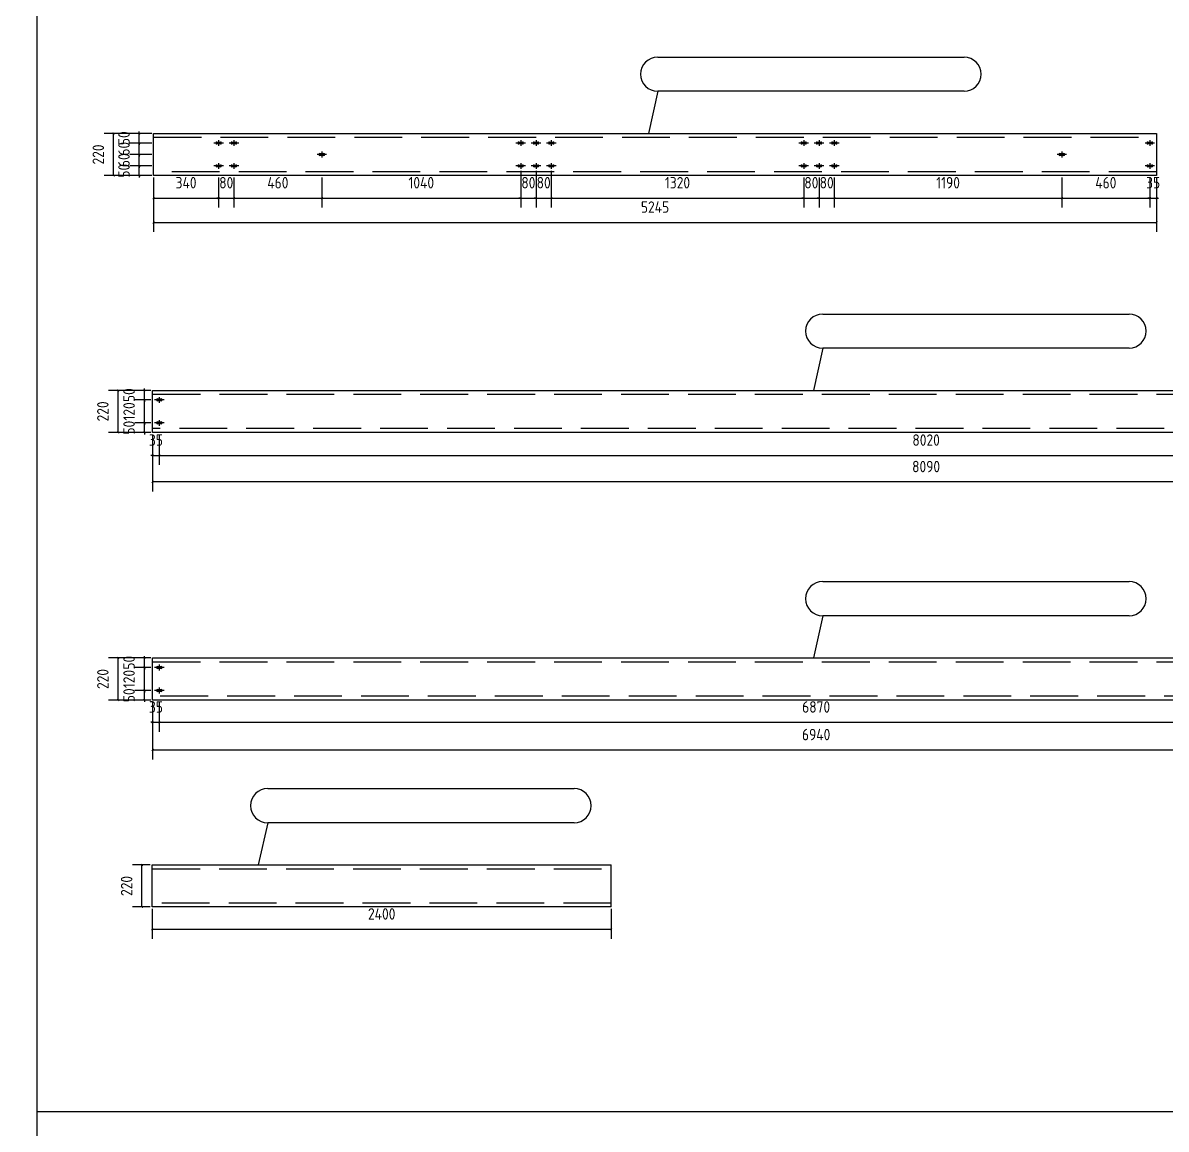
# Model space of a CAD drawing. Extents: x 533809 to 747315, y -17138 to 180511.
# Drawn here: x 640314 to 646293, y 47872 to 53655 of the extents above; entities that cross this region are included whole.
import ezdxf

# ---------------------------------------------------------------- set-up
doc = ezdxf.new("R2010")
doc.units = 0
doc.header["$LTSCALE"] = 1000
doc.header["$MEASUREMENT"] = 0
doc.linetypes.add('DASH', pattern=[0.35, 0.25, -0.1])
doc.layers.add('AXIS', color=3, linetype='Continuous')
doc.styles.get("Standard").update_dxf_attribs({"font": 'gbenor.shx', "bigfont": 'gbcbig.shx'})
doc.dimstyles.get("Standard").update_dxf_attribs({"dimscale": 100, "dimtxt": 3.5, "dimasz": 1, "dimexe": 2.5, "dimexo": 3, "dimgap": 1.5, "dimtad": 1, "dimdec": 0, "dimzin": 0, "dimdsep": 46, "dimtxsty": 'Standard', "dimblk": 'ARCHTICK', "dimcen": 0.09, "dimadec": 0, "dimazin": 0, "dimtfac": 1, "dimtdec": 0, "dimtix": 1, "dimtmove": 2, "dimatfit": 3, "dimfxl": 1, "dimtolj": 1, "dimtzin": 0, "dimarcsym": 0})

# ---------------------------------------------------------------- blocks, each defined once
blk = doc.blocks.new('_ArchTick')
at = {"color": 0, "linetype": 'ByBlock', "const_width": 0.4}
blk.add_lwpolyline([(-0.5, -0.5), (0.5, 0.5)], dxfattribs=at)
blk = doc.blocks.new('*D1947')
at = {"layer": 'AXIS', "color": 3, "lineweight": -2}
for p, q in [((640922.4, 52907.1), (640922.4, 52917.1)), ((640987.3, 52907.1), (640872.4, 52907.1)), ((640987.3, 52857.1), (640872.4, 52857.1)), ((640922.4, 52857.1), (640922.4, 52907.1)), ((640922.4, 52857.1), (640922.4, 52847.1))]:
    blk.add_line(p, q, dxfattribs=at)
at = {"layer": 'Defpoints', "color": 0}
for p in [(640922.4, 52907.1), (640997.3, 52907.1), (640997.3, 52857.1)]:
    blk.add_point(p, dxfattribs=at)
at = {"layer": 'AXIS', "color": 3, "lineweight": -2, "xscale": 10, "yscale": 10, "zscale": 10}
for p, rotation in [((640922.4, 52907.1), 270), ((640922.4, 52857.1), 90)]:
    blk.add_blockref('_ArchTick', p, dxfattribs=dict(at, rotation=rotation))
at = {"layer": 'AXIS', "color": 0, "insert": (640842.4, 52882.1), "char_height": 60, "attachment_point": 5, "rotation": 90}
blk.add_mtext('\\A1;50', dxfattribs=at)
blk = doc.blocks.new('*D1946')
at = {"layer": 'AXIS', "color": 3, "lineweight": -2}
for p, q in [((640922.4, 52967.1), (640922.4, 52977.1)), ((640987.3, 52967.1), (640872.4, 52967.1)), ((640922.4, 52907.1), (640922.4, 52967.1)), ((640987.3, 52907.1), (640872.4, 52907.1)), ((640922.4, 52907.1), (640922.4, 52897.1))]:
    blk.add_line(p, q, dxfattribs=at)
at = {"layer": 'Defpoints', "color": 0}
for p in [(640922.4, 52967.1), (640997.3, 52967.1), (640997.3, 52907.1)]:
    blk.add_point(p, dxfattribs=at)
at = {"layer": 'AXIS', "color": 3, "lineweight": -2, "xscale": 10, "yscale": 10, "zscale": 10}
for p, rotation in [((640922.4, 52967.1), 270), ((640922.4, 52907.1), 90)]:
    blk.add_blockref('_ArchTick', p, dxfattribs=dict(at, rotation=rotation))
at = {"layer": 'AXIS', "color": 0, "insert": (640842.4, 52937.1), "char_height": 60, "attachment_point": 5, "rotation": 90}
blk.add_mtext('\\A1;60', dxfattribs=at)
blk = doc.blocks.new('*D1948')
at = {"layer": 'AXIS', "color": 3, "lineweight": -2}
for p, q in [((640987.3, 53077.1), (640872.4, 53077.1)), ((640922.4, 53077.1), (640922.4, 53087.1)), ((640922.4, 53027.1), (640922.4, 53077.1)), ((640987.3, 53027.1), (640872.4, 53027.1)), ((640922.4, 53027.1), (640922.4, 53017.1))]:
    blk.add_line(p, q, dxfattribs=at)
at = {"layer": 'Defpoints', "color": 0}
for p in [(640922.4, 53077.1), (640997.3, 53077.1), (640997.3, 53027.1)]:
    blk.add_point(p, dxfattribs=at)
at = {"layer": 'AXIS', "color": 3, "lineweight": -2, "xscale": 10, "yscale": 10, "zscale": 10}
for p, rotation in [((640922.4, 53077.1), 270), ((640922.4, 53027.1), 90)]:
    blk.add_blockref('_ArchTick', p, dxfattribs=dict(at, rotation=rotation))
at = {"layer": 'AXIS', "color": 0, "insert": (640842.4, 53052.1), "char_height": 60, "attachment_point": 5, "rotation": 90}
blk.add_mtext('\\A1;50', dxfattribs=at)
blk = doc.blocks.new('*D1949')
at = {"layer": 'AXIS', "color": 3, "lineweight": -2}
for p, q in [((640987.3, 53077.1), (640738.1, 53077.1)), ((640788.1, 52857.1), (640788.1, 53077.1)), ((640987.3, 52857.1), (640738.1, 52857.1))]:
    blk.add_line(p, q, dxfattribs=at)
at = {"layer": 'Defpoints', "color": 0}
for p in [(640788.1, 53077.1), (640997.3, 53077.1), (640997.3, 52857.1)]:
    blk.add_point(p, dxfattribs=at)
at = {"layer": 'AXIS', "color": 3, "lineweight": -2, "xscale": 10, "yscale": 10, "zscale": 10}
for p, rotation in [((640788.1, 53077.1), 90), ((640788.1, 52857.1), 270)]:
    blk.add_blockref('_ArchTick', p, dxfattribs=dict(at, rotation=rotation))
at = {"layer": 'AXIS', "color": 0, "insert": (640708.1, 52967.1), "char_height": 60, "attachment_point": 5, "rotation": 90}
blk.add_mtext('\\A1;220', dxfattribs=at)
blk = doc.blocks.new('*D1950')
at = {"layer": 'AXIS', "color": 3, "lineweight": -2}
for p, q in [((640997.3, 52847.1), (640997.3, 52562.2)), ((646242.3, 52847.1), (646242.3, 52562.2)), ((640997.3, 52612.2), (646242.3, 52612.2))]:
    blk.add_line(p, q, dxfattribs=at)
at = {"layer": 'Defpoints', "color": 0}
for p in [(640997.3, 52857.1), (646242.3, 52857.1), (646242.3, 52612.2)]:
    blk.add_point(p, dxfattribs=at)
at = {"layer": 'AXIS', "color": 3, "lineweight": -2, "xscale": 10, "yscale": 10, "zscale": 10, "rotation": 180}
blk.add_blockref('_ArchTick', (640997.3, 52612.2), dxfattribs=at)
at = {"layer": 'AXIS', "color": 3, "lineweight": -2, "xscale": 10, "yscale": 10, "zscale": 10}
blk.add_blockref('_ArchTick', (646242.3, 52612.2), dxfattribs=at)
at = {"layer": 'AXIS', "color": 0, "insert": (643619.8, 52692.2), "char_height": 60, "attachment_point": 5}
blk.add_mtext('\\A1;5245', dxfattribs=at)
blk = doc.blocks.new('*D1952')
at = {"layer": 'AXIS', "color": 3, "lineweight": -2}
for p, q in [((640997.3, 52847.1), (640997.3, 52689.5)), ((641337.3, 52847.1), (641337.3, 52689.5)), ((640997.3, 52739.5), (641337.3, 52739.5))]:
    blk.add_line(p, q, dxfattribs=at)
at = {"layer": 'Defpoints', "color": 0}
for p in [(640997.3, 52857.1), (641337.3, 52857.1), (641337.3, 52739.5)]:
    blk.add_point(p, dxfattribs=at)
at = {"layer": 'AXIS', "color": 3, "lineweight": -2, "xscale": 10, "yscale": 10, "zscale": 10, "rotation": 180}
blk.add_blockref('_ArchTick', (640997.3, 52739.5), dxfattribs=at)
at = {"layer": 'AXIS', "color": 3, "lineweight": -2, "xscale": 10, "yscale": 10, "zscale": 10}
blk.add_blockref('_ArchTick', (641337.3, 52739.5), dxfattribs=at)
at = {"layer": 'AXIS', "color": 0, "insert": (641167.3, 52819.5), "char_height": 60, "attachment_point": 5}
blk.add_mtext('\\A1;340', dxfattribs=at)
blk = doc.blocks.new('*D1953')
at = {"layer": 'AXIS', "color": 3, "lineweight": -2}
for p, q in [((641337.3, 52847.1), (641337.3, 52689.5)), ((641417.3, 52847.1), (641417.3, 52689.5)), ((641337.3, 52739.5), (641327.3, 52739.5)), ((641337.3, 52739.5), (641417.3, 52739.5)), ((641417.3, 52739.5), (641427.3, 52739.5))]:
    blk.add_line(p, q, dxfattribs=at)
at = {"layer": 'Defpoints', "color": 0}
for p in [(641337.3, 52857.1), (641417.3, 52857.1), (641417.3, 52739.5)]:
    blk.add_point(p, dxfattribs=at)
at = {"layer": 'AXIS', "color": 3, "lineweight": -2, "xscale": 10, "yscale": 10, "zscale": 10}
blk.add_blockref('_ArchTick', (641337.3, 52739.5), dxfattribs=at)
at = {"layer": 'AXIS', "color": 3, "lineweight": -2, "xscale": 10, "yscale": 10, "zscale": 10, "rotation": 180}
blk.add_blockref('_ArchTick', (641417.3, 52739.5), dxfattribs=at)
at = {"layer": 'AXIS', "color": 0, "insert": (641377.3, 52819.5), "char_height": 60, "attachment_point": 5}
blk.add_mtext('\\A1;80', dxfattribs=at)
blk = doc.blocks.new('*D1954')
at = {"layer": 'AXIS', "color": 3, "lineweight": -2}
for p, q in [((642917.3, 52882.1), (642917.3, 52689.5)), ((641877.3, 52847.1), (641877.3, 52689.5)), ((641877.3, 52739.5), (642917.3, 52739.5))]:
    blk.add_line(p, q, dxfattribs=at)
at = {"layer": 'Defpoints', "color": 0}
for p in [(641877.3, 52857.1), (642917.3, 52892.1), (642917.3, 52739.5)]:
    blk.add_point(p, dxfattribs=at)
at = {"layer": 'AXIS', "color": 3, "lineweight": -2, "xscale": 10, "yscale": 10, "zscale": 10, "rotation": 180}
blk.add_blockref('_ArchTick', (641877.3, 52739.5), dxfattribs=at)
at = {"layer": 'AXIS', "color": 3, "lineweight": -2, "xscale": 10, "yscale": 10, "zscale": 10}
blk.add_blockref('_ArchTick', (642917.3, 52739.5), dxfattribs=at)
at = {"layer": 'AXIS', "color": 0, "insert": (642397.3, 52819.5), "char_height": 60, "attachment_point": 5}
blk.add_mtext('\\A1;1040', dxfattribs=at)
blk = doc.blocks.new('*D1955')
at = {"layer": 'AXIS', "color": 3, "lineweight": -2}
for p, q in [((642917.3, 52882.1), (642917.3, 52689.5)), ((642997.3, 52882.1), (642997.3, 52689.5)), ((642917.3, 52739.5), (642907.3, 52739.5)), ((642917.3, 52739.5), (642997.3, 52739.5)), ((642997.3, 52739.5), (643007.3, 52739.5))]:
    blk.add_line(p, q, dxfattribs=at)
at = {"layer": 'Defpoints', "color": 0}
for p in [(642917.3, 52892.1), (642997.3, 52892.1), (642997.3, 52739.5)]:
    blk.add_point(p, dxfattribs=at)
at = {"layer": 'AXIS', "color": 3, "lineweight": -2, "xscale": 10, "yscale": 10, "zscale": 10}
blk.add_blockref('_ArchTick', (642917.3, 52739.5), dxfattribs=at)
at = {"layer": 'AXIS', "color": 3, "lineweight": -2, "xscale": 10, "yscale": 10, "zscale": 10, "rotation": 180}
blk.add_blockref('_ArchTick', (642997.3, 52739.5), dxfattribs=at)
at = {"layer": 'AXIS', "color": 0, "insert": (642957.3, 52819.5), "char_height": 60, "attachment_point": 5}
blk.add_mtext('\\A1;80', dxfattribs=at)
blk = doc.blocks.new('*D1956')
at = {"layer": 'AXIS', "color": 3, "lineweight": -2}
for p, q in [((642997.3, 52882.1), (642997.3, 52689.5)), ((643077.3, 52882.1), (643077.3, 52689.5)), ((642997.3, 52739.5), (642987.3, 52739.5)), ((642997.3, 52739.5), (643077.3, 52739.5)), ((643077.3, 52739.5), (643087.3, 52739.5))]:
    blk.add_line(p, q, dxfattribs=at)
at = {"layer": 'Defpoints', "color": 0}
for p in [(642997.3, 52892.1), (643077.3, 52892.1), (643077.3, 52739.5)]:
    blk.add_point(p, dxfattribs=at)
at = {"layer": 'AXIS', "color": 3, "lineweight": -2, "xscale": 10, "yscale": 10, "zscale": 10}
blk.add_blockref('_ArchTick', (642997.3, 52739.5), dxfattribs=at)
at = {"layer": 'AXIS', "color": 3, "lineweight": -2, "xscale": 10, "yscale": 10, "zscale": 10, "rotation": 180}
blk.add_blockref('_ArchTick', (643077.3, 52739.5), dxfattribs=at)
at = {"layer": 'AXIS', "color": 0, "insert": (643037.3, 52819.5), "char_height": 60, "attachment_point": 5}
blk.add_mtext('\\A1;80', dxfattribs=at)
blk = doc.blocks.new('*D1957')
at = {"layer": 'AXIS', "color": 3, "lineweight": -2}
for p, q in [((643077.3, 52882.1), (643077.3, 52689.5)), ((644397.3, 52847.1), (644397.3, 52689.5)), ((643077.3, 52739.5), (644397.3, 52739.5))]:
    blk.add_line(p, q, dxfattribs=at)
at = {"layer": 'Defpoints', "color": 0}
for p in [(643077.3, 52892.1), (644397.3, 52857.1), (644397.3, 52739.5)]:
    blk.add_point(p, dxfattribs=at)
at = {"layer": 'AXIS', "color": 3, "lineweight": -2, "xscale": 10, "yscale": 10, "zscale": 10, "rotation": 180}
blk.add_blockref('_ArchTick', (643077.3, 52739.5), dxfattribs=at)
at = {"layer": 'AXIS', "color": 3, "lineweight": -2, "xscale": 10, "yscale": 10, "zscale": 10}
blk.add_blockref('_ArchTick', (644397.3, 52739.5), dxfattribs=at)
at = {"layer": 'AXIS', "color": 0, "insert": (643737.3, 52819.5), "char_height": 60, "attachment_point": 5}
blk.add_mtext('\\A1;1320', dxfattribs=at)
blk = doc.blocks.new('*D1958')
at = {"layer": 'AXIS', "color": 3, "lineweight": -2}
for p, q in [((644397.3, 52847.1), (644397.3, 52689.5)), ((644477.3, 52847.1), (644477.3, 52689.5)), ((644397.3, 52739.5), (644387.3, 52739.5)), ((644397.3, 52739.5), (644477.3, 52739.5)), ((644477.3, 52739.5), (644487.3, 52739.5))]:
    blk.add_line(p, q, dxfattribs=at)
at = {"layer": 'Defpoints', "color": 0}
for p in [(644397.3, 52857.1), (644477.3, 52857.1), (644477.3, 52739.5)]:
    blk.add_point(p, dxfattribs=at)
at = {"layer": 'AXIS', "color": 3, "lineweight": -2, "xscale": 10, "yscale": 10, "zscale": 10}
blk.add_blockref('_ArchTick', (644397.3, 52739.5), dxfattribs=at)
at = {"layer": 'AXIS', "color": 3, "lineweight": -2, "xscale": 10, "yscale": 10, "zscale": 10, "rotation": 180}
blk.add_blockref('_ArchTick', (644477.3, 52739.5), dxfattribs=at)
at = {"layer": 'AXIS', "color": 0, "insert": (644437.3, 52819.5), "char_height": 60, "attachment_point": 5}
blk.add_mtext('\\A1;80', dxfattribs=at)
blk = doc.blocks.new('*D1959')
at = {"layer": 'AXIS', "color": 3, "lineweight": -2}
for p, q in [((644477.3, 52847.1), (644477.3, 52689.5)), ((644557.3, 52847.1), (644557.3, 52689.5)), ((644477.3, 52739.5), (644467.3, 52739.5)), ((644477.3, 52739.5), (644557.3, 52739.5)), ((644557.3, 52739.5), (644567.3, 52739.5))]:
    blk.add_line(p, q, dxfattribs=at)
at = {"layer": 'Defpoints', "color": 0}
for p in [(644477.3, 52857.1), (644557.3, 52857.1), (644557.3, 52739.5)]:
    blk.add_point(p, dxfattribs=at)
at = {"layer": 'AXIS', "color": 3, "lineweight": -2, "xscale": 10, "yscale": 10, "zscale": 10}
blk.add_blockref('_ArchTick', (644477.3, 52739.5), dxfattribs=at)
at = {"layer": 'AXIS', "color": 3, "lineweight": -2, "xscale": 10, "yscale": 10, "zscale": 10, "rotation": 180}
blk.add_blockref('_ArchTick', (644557.3, 52739.5), dxfattribs=at)
at = {"layer": 'AXIS', "color": 0, "insert": (644517.3, 52819.5), "char_height": 60, "attachment_point": 5}
blk.add_mtext('\\A1;80', dxfattribs=at)
blk = doc.blocks.new('*D1960')
at = {"layer": 'AXIS', "color": 3, "lineweight": -2}
for p, q in [((644557.3, 52847.1), (644557.3, 52689.5)), ((645747.3, 52847.1), (645747.3, 52689.5)), ((644557.3, 52739.5), (645747.3, 52739.5))]:
    blk.add_line(p, q, dxfattribs=at)
at = {"layer": 'Defpoints', "color": 0}
for p in [(644557.3, 52857.1), (645747.3, 52857.1), (645747.3, 52739.5)]:
    blk.add_point(p, dxfattribs=at)
at = {"layer": 'AXIS', "color": 3, "lineweight": -2, "xscale": 10, "yscale": 10, "zscale": 10, "rotation": 180}
blk.add_blockref('_ArchTick', (644557.3, 52739.5), dxfattribs=at)
at = {"layer": 'AXIS', "color": 3, "lineweight": -2, "xscale": 10, "yscale": 10, "zscale": 10}
blk.add_blockref('_ArchTick', (645747.3, 52739.5), dxfattribs=at)
at = {"layer": 'AXIS', "color": 0, "insert": (645152.3, 52819.5), "char_height": 60, "attachment_point": 5}
blk.add_mtext('\\A1;1190', dxfattribs=at)
blk = doc.blocks.new('*D1961')
at = {"layer": 'AXIS', "color": 3, "lineweight": -2}
for p, q in [((646207.3, 52847.1), (646207.3, 52689.5)), ((646242.3, 52847.1), (646242.3, 52689.5)), ((646207.3, 52739.5), (646197.3, 52739.5)), ((646207.3, 52739.5), (646242.3, 52739.5)), ((646242.3, 52739.5), (646252.3, 52739.5))]:
    blk.add_line(p, q, dxfattribs=at)
at = {"layer": 'Defpoints', "color": 0}
for p in [(646207.3, 52857.1), (646242.3, 52857.1), (646242.3, 52739.5)]:
    blk.add_point(p, dxfattribs=at)
at = {"layer": 'AXIS', "color": 3, "lineweight": -2, "xscale": 10, "yscale": 10, "zscale": 10}
blk.add_blockref('_ArchTick', (646207.3, 52739.5), dxfattribs=at)
at = {"layer": 'AXIS', "color": 3, "lineweight": -2, "xscale": 10, "yscale": 10, "zscale": 10, "rotation": 180}
blk.add_blockref('_ArchTick', (646242.3, 52739.5), dxfattribs=at)
at = {"layer": 'AXIS', "color": 0, "insert": (646224.8, 52819.5), "char_height": 60, "attachment_point": 5}
blk.add_mtext('\\A1;35', dxfattribs=at)
blk = doc.blocks.new('*D2651')
at = {"layer": 'AXIS', "color": 3, "lineweight": -2}
for p, q in [((645747.3, 52847.1), (645747.3, 52689.5)), ((646207.3, 52847.1), (646207.3, 52689.5)), ((645747.3, 52739.5), (646207.3, 52739.5))]:
    blk.add_line(p, q, dxfattribs=at)
at = {"layer": 'Defpoints', "color": 0}
for p in [(645747.3, 52857.1), (646207.3, 52857.1), (646207.3, 52739.5)]:
    blk.add_point(p, dxfattribs=at)
at = {"layer": 'AXIS', "color": 3, "lineweight": -2, "xscale": 10, "yscale": 10, "zscale": 10, "rotation": 180}
blk.add_blockref('_ArchTick', (645747.3, 52739.5), dxfattribs=at)
at = {"layer": 'AXIS', "color": 3, "lineweight": -2, "xscale": 10, "yscale": 10, "zscale": 10}
blk.add_blockref('_ArchTick', (646207.3, 52739.5), dxfattribs=at)
at = {"layer": 'AXIS', "color": 0, "insert": (645977.3, 52819.5), "char_height": 60, "attachment_point": 5}
blk.add_mtext('\\A1;460', dxfattribs=at)
blk = doc.blocks.new('*D2652')
at = {"layer": 'AXIS', "color": 3, "lineweight": -2}
for p, q in [((641417.3, 52847.1), (641417.3, 52689.5)), ((641877.3, 52847.1), (641877.3, 52689.5)), ((641417.3, 52739.5), (641877.3, 52739.5))]:
    blk.add_line(p, q, dxfattribs=at)
at = {"layer": 'Defpoints', "color": 0}
for p in [(641417.3, 52857.1), (641877.3, 52857.1), (641877.3, 52739.5)]:
    blk.add_point(p, dxfattribs=at)
at = {"layer": 'AXIS', "color": 3, "lineweight": -2, "xscale": 10, "yscale": 10, "zscale": 10, "rotation": 180}
blk.add_blockref('_ArchTick', (641417.3, 52739.5), dxfattribs=at)
at = {"layer": 'AXIS', "color": 3, "lineweight": -2, "xscale": 10, "yscale": 10, "zscale": 10}
blk.add_blockref('_ArchTick', (641877.3, 52739.5), dxfattribs=at)
at = {"layer": 'AXIS', "color": 0, "insert": (641647.3, 52819.5), "char_height": 60, "attachment_point": 5}
blk.add_mtext('\\A1;460', dxfattribs=at)
blk = doc.blocks.new('*D2653')
at = {"layer": 'AXIS', "color": 3, "lineweight": -2}
for p, q in [((640922.4, 53027.1), (640922.4, 53037.1)), ((640987.3, 53027.1), (640872.4, 53027.1)), ((640922.4, 52967.1), (640922.4, 53027.1)), ((640987.3, 52967.1), (640872.4, 52967.1)), ((640922.4, 52967.1), (640922.4, 52957.1))]:
    blk.add_line(p, q, dxfattribs=at)
at = {"layer": 'Defpoints', "color": 0}
for p in [(640922.4, 53027.1), (640997.3, 53027.1), (640997.3, 52967.1)]:
    blk.add_point(p, dxfattribs=at)
at = {"layer": 'AXIS', "color": 3, "lineweight": -2, "xscale": 10, "yscale": 10, "zscale": 10}
for p, rotation in [((640922.4, 53027.1), 270), ((640922.4, 52967.1), 90)]:
    blk.add_blockref('_ArchTick', p, dxfattribs=dict(at, rotation=rotation))
at = {"layer": 'AXIS', "color": 0, "insert": (640842.4, 52997.1), "char_height": 60, "attachment_point": 5, "rotation": 90}
blk.add_mtext('\\A1;60', dxfattribs=at)
blk = doc.blocks.new('*D2686')
at = {"layer": 'AXIS', "color": 3, "lineweight": -2}
for p, q in [((640990.3, 49022.9), (640990.3, 48866.6)), ((643390.3, 49022.9), (643390.3, 48866.6)), ((640990.3, 48916.6), (643390.3, 48916.6))]:
    blk.add_line(p, q, dxfattribs=at)
at = {"layer": 'Defpoints', "color": 0}
for p in [(640990.3, 49032.9), (643390.3, 49032.9), (643390.3, 48916.6)]:
    blk.add_point(p, dxfattribs=at)
at = {"layer": 'AXIS', "color": 3, "lineweight": -2, "xscale": 10, "yscale": 10, "zscale": 10, "rotation": 180}
blk.add_blockref('_ArchTick', (640990.3, 48916.6), dxfattribs=at)
at = {"layer": 'AXIS', "color": 3, "lineweight": -2, "xscale": 10, "yscale": 10, "zscale": 10}
blk.add_blockref('_ArchTick', (643390.3, 48916.6), dxfattribs=at)
at = {"layer": 'AXIS', "color": 0, "insert": (642190.3, 48996.6), "char_height": 60, "attachment_point": 5}
blk.add_mtext('\\A1;2400', dxfattribs=at)
blk = doc.blocks.new('*D2687')
at = {"layer": 'AXIS', "color": 3, "lineweight": -2}
for p, q in [((640980.3, 49252.9), (640886.4, 49252.9)), ((640936.4, 49032.9), (640936.4, 49252.9)), ((640980.3, 49032.9), (640886.4, 49032.9))]:
    blk.add_line(p, q, dxfattribs=at)
at = {"layer": 'Defpoints', "color": 0}
for p in [(640936.4, 49252.9), (640990.3, 49252.9), (640990.3, 49032.9)]:
    blk.add_point(p, dxfattribs=at)
at = {"layer": 'AXIS', "color": 3, "lineweight": -2, "xscale": 10, "yscale": 10, "zscale": 10}
for p, rotation in [((640936.4, 49252.9), 90), ((640936.4, 49032.9), 270)]:
    blk.add_blockref('_ArchTick', p, dxfattribs=dict(at, rotation=rotation))
at = {"layer": 'AXIS', "color": 0, "insert": (640856.4, 49142.9), "char_height": 60, "attachment_point": 5, "rotation": 90}
blk.add_mtext('\\A1;220', dxfattribs=at)
blk = doc.blocks.new('*D2837')
at = {"layer": 'AXIS', "color": 3, "lineweight": -2}
for p, q in [((640982.3, 51563.9), (640899.1, 51563.9)), ((640949.1, 51563.9), (640949.1, 51573.9)), ((640949.1, 51513.9), (640949.1, 51563.9)), ((640982.3, 51513.9), (640899.1, 51513.9)), ((640949.1, 51513.9), (640949.1, 51503.9))]:
    blk.add_line(p, q, dxfattribs=at)
at = {"layer": 'Defpoints', "color": 0}
for p in [(640949.1, 51563.9), (640992.3, 51563.9), (640992.3, 51513.9)]:
    blk.add_point(p, dxfattribs=at)
at = {"layer": 'AXIS', "color": 3, "lineweight": -2, "xscale": 10, "yscale": 10, "zscale": 10}
for p, rotation in [((640949.1, 51563.9), 270), ((640949.1, 51513.9), 90)]:
    blk.add_blockref('_ArchTick', p, dxfattribs=dict(at, rotation=rotation))
at = {"layer": 'AXIS', "color": 0, "insert": (640869.1, 51538.9), "char_height": 60, "attachment_point": 5, "rotation": 90}
blk.add_mtext('\\A1;50', dxfattribs=at)
blk = doc.blocks.new('*D2838')
at = {"layer": 'AXIS', "color": 3, "lineweight": -2}
for p, q in [((640982.3, 51683.9), (640899.1, 51683.9)), ((640949.1, 51683.9), (640949.1, 51693.9)), ((640949.1, 51563.9), (640949.1, 51683.9)), ((640982.3, 51563.9), (640899.1, 51563.9)), ((640949.1, 51563.9), (640949.1, 51553.9))]:
    blk.add_line(p, q, dxfattribs=at)
at = {"layer": 'Defpoints', "color": 0}
for p in [(640949.1, 51683.9), (640992.3, 51683.9), (640992.3, 51563.9)]:
    blk.add_point(p, dxfattribs=at)
at = {"layer": 'AXIS', "color": 3, "lineweight": -2, "xscale": 10, "yscale": 10, "zscale": 10}
for p, rotation in [((640949.1, 51683.9), 270), ((640949.1, 51563.9), 90)]:
    blk.add_blockref('_ArchTick', p, dxfattribs=dict(at, rotation=rotation))
at = {"layer": 'AXIS', "color": 0, "insert": (640869.1, 51623.9), "char_height": 60, "attachment_point": 5, "rotation": 90}
blk.add_mtext('\\A1;120', dxfattribs=at)
blk = doc.blocks.new('*D2839')
at = {"layer": 'AXIS', "color": 3, "lineweight": -2}
for p, q in [((640982.3, 51733.9), (640899.1, 51733.9)), ((640949.1, 51733.9), (640949.1, 51743.9)), ((640949.1, 51683.9), (640949.1, 51733.9)), ((640982.3, 51683.9), (640899.1, 51683.9)), ((640949.1, 51683.9), (640949.1, 51673.9))]:
    blk.add_line(p, q, dxfattribs=at)
at = {"layer": 'Defpoints', "color": 0}
for p in [(640949.1, 51733.9), (640992.3, 51733.9), (640992.3, 51683.9)]:
    blk.add_point(p, dxfattribs=at)
at = {"layer": 'AXIS', "color": 3, "lineweight": -2, "xscale": 10, "yscale": 10, "zscale": 10}
for p, rotation in [((640949.1, 51733.9), 270), ((640949.1, 51683.9), 90)]:
    blk.add_blockref('_ArchTick', p, dxfattribs=dict(at, rotation=rotation))
at = {"layer": 'AXIS', "color": 0, "insert": (640869.1, 51708.9), "char_height": 60, "attachment_point": 5, "rotation": 90}
blk.add_mtext('\\A1;50', dxfattribs=at)
blk = doc.blocks.new('*D2840')
at = {"layer": 'AXIS', "color": 3, "lineweight": -2}
for p, q in [((640982.3, 51733.9), (640761.9, 51733.9)), ((640811.9, 51513.9), (640811.9, 51733.9)), ((640982.3, 51513.9), (640761.9, 51513.9))]:
    blk.add_line(p, q, dxfattribs=at)
at = {"layer": 'Defpoints', "color": 0}
for p in [(640811.9, 51733.9), (640992.3, 51733.9), (640992.3, 51513.9)]:
    blk.add_point(p, dxfattribs=at)
at = {"layer": 'AXIS', "color": 3, "lineweight": -2, "xscale": 10, "yscale": 10, "zscale": 10}
for p, rotation in [((640811.9, 51733.9), 90), ((640811.9, 51513.9), 270)]:
    blk.add_blockref('_ArchTick', p, dxfattribs=dict(at, rotation=rotation))
at = {"layer": 'AXIS', "color": 0, "insert": (640731.9, 51623.9), "char_height": 60, "attachment_point": 5, "rotation": 90}
blk.add_mtext('\\A1;220', dxfattribs=at)
blk = doc.blocks.new('*D2841')
at = {"layer": 'AXIS', "color": 3, "lineweight": -2}
for p, q in [((640992.3, 51503.9), (640992.3, 51344)), ((641027.3, 51503.9), (641027.3, 51344)), ((640992.3, 51394), (640982.3, 51394)), ((640992.3, 51394), (641027.3, 51394)), ((641027.3, 51394), (641037.3, 51394))]:
    blk.add_line(p, q, dxfattribs=at)
at = {"layer": 'Defpoints', "color": 0}
for p in [(640992.3, 51513.9), (641027.3, 51513.9), (641027.3, 51394)]:
    blk.add_point(p, dxfattribs=at)
at = {"layer": 'AXIS', "color": 3, "lineweight": -2, "xscale": 10, "yscale": 10, "zscale": 10}
blk.add_blockref('_ArchTick', (640992.3, 51394), dxfattribs=at)
at = {"layer": 'AXIS', "color": 3, "lineweight": -2, "xscale": 10, "yscale": 10, "zscale": 10, "rotation": 180}
blk.add_blockref('_ArchTick', (641027.3, 51394), dxfattribs=at)
at = {"layer": 'AXIS', "color": 0, "insert": (641009.8, 51474), "char_height": 60, "attachment_point": 5}
blk.add_mtext('\\A1;35', dxfattribs=at)
blk = doc.blocks.new('*D2842')
at = {"layer": 'AXIS', "color": 3, "lineweight": -2}
for p, q in [((641027.3, 51503.9), (641027.3, 51344)), ((649047.3, 51503.9), (649047.3, 51344)), ((641027.3, 51394), (649047.3, 51394))]:
    blk.add_line(p, q, dxfattribs=at)
at = {"layer": 'Defpoints', "color": 0}
for p in [(641027.3, 51513.9), (649047.3, 51513.9), (649047.3, 51394)]:
    blk.add_point(p, dxfattribs=at)
at = {"layer": 'AXIS', "color": 3, "lineweight": -2, "xscale": 10, "yscale": 10, "zscale": 10, "rotation": 180}
blk.add_blockref('_ArchTick', (641027.3, 51394), dxfattribs=at)
at = {"layer": 'AXIS', "color": 3, "lineweight": -2, "xscale": 10, "yscale": 10, "zscale": 10}
blk.add_blockref('_ArchTick', (649047.3, 51394), dxfattribs=at)
at = {"layer": 'AXIS', "color": 0, "insert": (645037.3, 51474), "char_height": 60, "attachment_point": 5}
blk.add_mtext('\\A1;8020', dxfattribs=at)
blk = doc.blocks.new('*D2844')
at = {"layer": 'AXIS', "color": 3, "lineweight": -2}
for p, q in [((640992.3, 51503.9), (640992.3, 51205.5)), ((649082.3, 51503.9), (649082.3, 51205.5)), ((649082.3, 51255.5), (640992.3, 51255.5))]:
    blk.add_line(p, q, dxfattribs=at)
at = {"layer": 'Defpoints', "color": 0}
for p in [(640992.3, 51513.9), (649082.3, 51513.9), (640992.3, 51255.5)]:
    blk.add_point(p, dxfattribs=at)
at = {"layer": 'AXIS', "color": 3, "lineweight": -2, "xscale": 10, "yscale": 10, "zscale": 10, "rotation": 180}
blk.add_blockref('_ArchTick', (640992.3, 51255.5), dxfattribs=at)
at = {"layer": 'AXIS', "color": 3, "lineweight": -2, "xscale": 10, "yscale": 10, "zscale": 10}
blk.add_blockref('_ArchTick', (649082.3, 51255.5), dxfattribs=at)
at = {"layer": 'AXIS', "color": 0, "insert": (645037.3, 51335.5), "char_height": 60, "attachment_point": 5}
blk.add_mtext('\\A1;8090', dxfattribs=at)
blk = doc.blocks.new('*D2846')
at = {"layer": 'AXIS', "color": 3, "lineweight": -2}
for p, q in [((640982.3, 50164.9), (640899.1, 50164.9)), ((640949.1, 50164.9), (640949.1, 50174.9)), ((640949.1, 50114.9), (640949.1, 50164.9)), ((640982.3, 50114.9), (640899.1, 50114.9)), ((640949.1, 50114.9), (640949.1, 50104.9))]:
    blk.add_line(p, q, dxfattribs=at)
at = {"layer": 'Defpoints', "color": 0}
for p in [(640949.1, 50164.9), (640992.3, 50164.9), (640992.3, 50114.9)]:
    blk.add_point(p, dxfattribs=at)
at = {"layer": 'AXIS', "color": 3, "lineweight": -2, "xscale": 10, "yscale": 10, "zscale": 10}
for p, rotation in [((640949.1, 50164.9), 270), ((640949.1, 50114.9), 90)]:
    blk.add_blockref('_ArchTick', p, dxfattribs=dict(at, rotation=rotation))
at = {"layer": 'AXIS', "color": 0, "insert": (640869.1, 50139.9), "char_height": 60, "attachment_point": 5, "rotation": 90}
blk.add_mtext('\\A1;50', dxfattribs=at)
blk = doc.blocks.new('*D2845')
at = {"layer": 'AXIS', "color": 3, "lineweight": -2}
for p, q in [((640982.3, 50284.9), (640899.1, 50284.9)), ((640949.1, 50284.9), (640949.1, 50294.9)), ((640949.1, 50164.9), (640949.1, 50284.9)), ((640982.3, 50164.9), (640899.1, 50164.9)), ((640949.1, 50164.9), (640949.1, 50154.9))]:
    blk.add_line(p, q, dxfattribs=at)
at = {"layer": 'Defpoints', "color": 0}
for p in [(640949.1, 50284.9), (640992.3, 50284.9), (640992.3, 50164.9)]:
    blk.add_point(p, dxfattribs=at)
at = {"layer": 'AXIS', "color": 3, "lineweight": -2, "xscale": 10, "yscale": 10, "zscale": 10}
for p, rotation in [((640949.1, 50284.9), 270), ((640949.1, 50164.9), 90)]:
    blk.add_blockref('_ArchTick', p, dxfattribs=dict(at, rotation=rotation))
at = {"layer": 'AXIS', "color": 0, "insert": (640869.1, 50224.9), "char_height": 60, "attachment_point": 5, "rotation": 90}
blk.add_mtext('\\A1;120', dxfattribs=at)
blk = doc.blocks.new('*D2847')
at = {"layer": 'AXIS', "color": 3, "lineweight": -2}
for p, q in [((640949.1, 50334.9), (640949.1, 50344.9)), ((640982.3, 50334.9), (640899.1, 50334.9)), ((640982.3, 50284.9), (640899.1, 50284.9)), ((640949.1, 50284.9), (640949.1, 50334.9)), ((640949.1, 50284.9), (640949.1, 50274.9))]:
    blk.add_line(p, q, dxfattribs=at)
at = {"layer": 'Defpoints', "color": 0}
for p in [(640949.1, 50334.9), (640992.3, 50334.9), (640992.3, 50284.9)]:
    blk.add_point(p, dxfattribs=at)
at = {"layer": 'AXIS', "color": 3, "lineweight": -2, "xscale": 10, "yscale": 10, "zscale": 10}
for p, rotation in [((640949.1, 50334.9), 270), ((640949.1, 50284.9), 90)]:
    blk.add_blockref('_ArchTick', p, dxfattribs=dict(at, rotation=rotation))
at = {"layer": 'AXIS', "color": 0, "insert": (640869.1, 50309.9), "char_height": 60, "attachment_point": 5, "rotation": 90}
blk.add_mtext('\\A1;50', dxfattribs=at)
blk = doc.blocks.new('*D2848')
at = {"layer": 'AXIS', "color": 3, "lineweight": -2}
for p, q in [((640982.3, 50334.9), (640761.9, 50334.9)), ((640811.9, 50114.9), (640811.9, 50334.9)), ((640982.3, 50114.9), (640761.9, 50114.9))]:
    blk.add_line(p, q, dxfattribs=at)
at = {"layer": 'Defpoints', "color": 0}
for p in [(640811.9, 50334.9), (640992.3, 50334.9), (640992.3, 50114.9)]:
    blk.add_point(p, dxfattribs=at)
at = {"layer": 'AXIS', "color": 3, "lineweight": -2, "xscale": 10, "yscale": 10, "zscale": 10}
for p, rotation in [((640811.9, 50334.9), 90), ((640811.9, 50114.9), 270)]:
    blk.add_blockref('_ArchTick', p, dxfattribs=dict(at, rotation=rotation))
at = {"layer": 'AXIS', "color": 0, "insert": (640731.9, 50224.9), "char_height": 60, "attachment_point": 5, "rotation": 90}
blk.add_mtext('\\A1;220', dxfattribs=at)
blk = doc.blocks.new('*D2849')
at = {"layer": 'AXIS', "color": 3, "lineweight": -2}
for p, q in [((640992.3, 50104.9), (640992.3, 49948.8)), ((641027.3, 50104.9), (641027.3, 49948.8)), ((640992.3, 49998.8), (640982.3, 49998.8)), ((640992.3, 49998.8), (641027.3, 49998.8)), ((641027.3, 49998.8), (641037.3, 49998.8))]:
    blk.add_line(p, q, dxfattribs=at)
at = {"layer": 'Defpoints', "color": 0}
for p in [(640992.3, 50114.9), (641027.3, 50114.9), (641027.3, 49998.8)]:
    blk.add_point(p, dxfattribs=at)
at = {"layer": 'AXIS', "color": 3, "lineweight": -2, "xscale": 10, "yscale": 10, "zscale": 10}
blk.add_blockref('_ArchTick', (640992.3, 49998.8), dxfattribs=at)
at = {"layer": 'AXIS', "color": 3, "lineweight": -2, "xscale": 10, "yscale": 10, "zscale": 10, "rotation": 180}
blk.add_blockref('_ArchTick', (641027.3, 49998.8), dxfattribs=at)
at = {"layer": 'AXIS', "color": 0, "insert": (641009.8, 50078.8), "char_height": 60, "attachment_point": 5}
blk.add_mtext('\\A1;35', dxfattribs=at)
blk = doc.blocks.new('*D2850')
at = {"layer": 'AXIS', "color": 3, "lineweight": -2}
for p, q in [((641027.3, 50104.9), (641027.3, 49948.8)), ((647897.3, 50104.9), (647897.3, 49948.8)), ((641027.3, 49998.8), (647897.3, 49998.8))]:
    blk.add_line(p, q, dxfattribs=at)
at = {"layer": 'Defpoints', "color": 0}
for p in [(641027.3, 50114.9), (647897.3, 50114.9), (647897.3, 49998.8)]:
    blk.add_point(p, dxfattribs=at)
at = {"layer": 'AXIS', "color": 3, "lineweight": -2, "xscale": 10, "yscale": 10, "zscale": 10, "rotation": 180}
blk.add_blockref('_ArchTick', (641027.3, 49998.8), dxfattribs=at)
at = {"layer": 'AXIS', "color": 3, "lineweight": -2, "xscale": 10, "yscale": 10, "zscale": 10}
blk.add_blockref('_ArchTick', (647897.3, 49998.8), dxfattribs=at)
at = {"layer": 'AXIS', "color": 0, "insert": (644462.3, 50078.8), "char_height": 60, "attachment_point": 5}
blk.add_mtext('\\A1;6870', dxfattribs=at)
blk = doc.blocks.new('*D2852')
at = {"layer": 'AXIS', "color": 3, "lineweight": -2}
for p, q in [((640992.3, 50104.9), (640992.3, 49804.4)), ((647932.3, 50104.9), (647932.3, 49804.4)), ((640992.3, 49854.4), (647932.3, 49854.4))]:
    blk.add_line(p, q, dxfattribs=at)
at = {"layer": 'Defpoints', "color": 0}
for p in [(640992.3, 50114.9), (647932.3, 50114.9), (647932.3, 49854.4)]:
    blk.add_point(p, dxfattribs=at)
at = {"layer": 'AXIS', "color": 3, "lineweight": -2, "xscale": 10, "yscale": 10, "zscale": 10, "rotation": 180}
blk.add_blockref('_ArchTick', (640992.3, 49854.4), dxfattribs=at)
at = {"layer": 'AXIS', "color": 3, "lineweight": -2, "xscale": 10, "yscale": 10, "zscale": 10}
blk.add_blockref('_ArchTick', (647932.3, 49854.4), dxfattribs=at)
at = {"layer": 'AXIS', "color": 0, "insert": (644462.3, 49934.4), "char_height": 60, "attachment_point": 5}
blk.add_mtext('\\A1;6940', dxfattribs=at)

msp = doc.modelspace()

# ---------------------------------------------------------------- linework, layer by layer
for p, q in [((643633.8, 53297.4), (643584.7, 53077.1)), ((640997.3, 53077.1), (646242.3, 53077.1)), ((640997.3, 52857.1), (640997.3, 53077.1)), ((641337.3, 53042.1), (641337.3, 53012.1)), ((641417.3, 53042.1), (641417.3, 53012.1)), ((642917.3, 53042.1), (642917.3, 53012.1)), ((642997.3, 53042.1), (642997.3, 53012.1)), ((643077.3, 53042.1), (643077.3, 53012.1)), ((644397.3, 53042.1), (644397.3, 53012.1)), ((644477.3, 53042.1), (644477.3, 53012.1)), ((644557.3, 53042.1), (644557.3, 53012.1)), ((646207.3, 53042.1), (646207.3, 53012.1)), ((646242.3, 53077.1), (646242.3, 52857.1)), ((641362.3, 53027.1), (641312.3, 53027.1)), ((641327.3, 53032.1), (641347.3, 53032.1)), ((641347.3, 53022.1), (641327.3, 53022.1)), ((641442.3, 53027.1), (641392.3, 53027.1)), ((641407.3, 53032.1), (641427.3, 53032.1)), ((641427.3, 53022.1), (641407.3, 53022.1)), ((641877.3, 52982.1), (641877.3, 52952.1)), ((642942.3, 53027.1), (642892.3, 53027.1)), ((642907.3, 53032.1), (642927.3, 53032.1)), ((642927.3, 53022.1), (642907.3, 53022.1)), ((643022.3, 53027.1), (642972.3, 53027.1)), ((642987.3, 53032.1), (643007.3, 53032.1)), ((643007.3, 53022.1), (642987.3, 53022.1)), ((643102.3, 53027.1), (643052.3, 53027.1)), ((643067.3, 53032.1), (643087.3, 53032.1)), ((643087.3, 53022.1), (643067.3, 53022.1)), ((644422.3, 53027.1), (644372.3, 53027.1)), ((644387.3, 53032.1), (644407.3, 53032.1)), ((644407.3, 53022.1), (644387.3, 53022.1)), ((644502.3, 53027.1), (644452.3, 53027.1)), ((644467.3, 53032.1), (644487.3, 53032.1)), ((644487.3, 53022.1), (644467.3, 53022.1)), ((644582.3, 53027.1), (644532.3, 53027.1)), ((644547.3, 53032.1), (644567.3, 53032.1)), ((644567.3, 53022.1), (644547.3, 53022.1)), ((645747.3, 52982.1), (645747.3, 52952.1)), ((646232.3, 53027.1), (646182.3, 53027.1)), ((646197.3, 53032.1), (646217.3, 53032.1)), ((646217.3, 53022.1), (646197.3, 53022.1)), ((641337.3, 52922.1), (641337.3, 52892.1)), ((641417.3, 52922.1), (641417.3, 52892.1)), ((641902.3, 52967.1), (641852.3, 52967.1)), ((641867.3, 52972.1), (641887.3, 52972.1)), ((641887.3, 52962.1), (641867.3, 52962.1)), ((642917.3, 52922.1), (642917.3, 52892.1)), ((642997.3, 52922.1), (642997.3, 52892.1)), ((643077.3, 52922.1), (643077.3, 52892.1)), ((644397.3, 52922.1), (644397.3, 52892.1)), ((644477.3, 52922.1), (644477.3, 52892.1)), ((644557.3, 52922.1), (644557.3, 52892.1)), ((645772.3, 52967.1), (645722.3, 52967.1)), ((645737.3, 52972.1), (645757.3, 52972.1)), ((645757.3, 52962.1), (645737.3, 52962.1)), ((646207.3, 52922.1), (646207.3, 52892.1)), ((646242.3, 52857.1), (640997.3, 52857.1)), ((641362.3, 52907.1), (641312.3, 52907.1)), ((641327.3, 52912.1), (641347.3, 52912.1)), ((641347.3, 52902.1), (641327.3, 52902.1)), ((641442.3, 52907.1), (641392.3, 52907.1)), ((641407.3, 52912.1), (641427.3, 52912.1)), ((641427.3, 52902.1), (641407.3, 52902.1)), ((642942.3, 52907.1), (642892.3, 52907.1)), ((642907.3, 52912.1), (642927.3, 52912.1)), ((642927.3, 52902.1), (642907.3, 52902.1)), ((643022.3, 52907.1), (642972.3, 52907.1)), ((642987.3, 52912.1), (643007.3, 52912.1)), ((643007.3, 52902.1), (642987.3, 52902.1)), ((643102.3, 52907.1), (643052.3, 52907.1)), ((643067.3, 52912.1), (643087.3, 52912.1)), ((643087.3, 52902.1), (643067.3, 52902.1)), ((644422.3, 52907.1), (644372.3, 52907.1)), ((644387.3, 52912.1), (644407.3, 52912.1)), ((644407.3, 52902.1), (644387.3, 52902.1)), ((644502.3, 52907.1), (644452.3, 52907.1)), ((644467.3, 52912.1), (644487.3, 52912.1)), ((644487.3, 52902.1), (644467.3, 52902.1)), ((644582.3, 52907.1), (644532.3, 52907.1)), ((644547.3, 52912.1), (644567.3, 52912.1)), ((644567.3, 52902.1), (644547.3, 52902.1)), ((646232.3, 52907.1), (646182.3, 52907.1)), ((646197.3, 52912.1), (646217.3, 52912.1)), ((646217.3, 52902.1), (646197.3, 52902.1)), ((644496.7, 51954.3), (644447.6, 51733.9)), ((640992.3, 51733.9), (649082.3, 51733.9)), ((640992.3, 51513.9), (640992.3, 51733.9)), ((641052.3, 51683.9), (641002.3, 51683.9)), ((641017.3, 51688.9), (641037.3, 51688.9)), ((641037.3, 51678.9), (641017.3, 51678.9)), ((641027.3, 51698.9), (641027.3, 51668.9)), ((641052.3, 51563.9), (641002.3, 51563.9)), ((641017.3, 51568.9), (641037.3, 51568.9)), ((641037.3, 51558.9), (641017.3, 51558.9)), ((641027.3, 51578.9), (641027.3, 51548.9)), ((649082.3, 51513.9), (640992.3, 51513.9)), ((644496.7, 50555.3), (644447.6, 50334.9)), ((640992.3, 50334.9), (647932.3, 50334.9)), ((640992.3, 50114.9), (640992.3, 50334.9)), ((641052.3, 50284.9), (641002.3, 50284.9)), ((641017.3, 50289.9), (641037.3, 50289.9)), ((641027.3, 50299.9), (641027.3, 50269.9)), ((641037.3, 50279.9), (641017.3, 50279.9)), ((641052.3, 50164.9), (641002.3, 50164.9)), ((641017.3, 50169.9), (641037.3, 50169.9)), ((641027.3, 50179.9), (641027.3, 50149.9)), ((647932.3, 50114.9), (640992.3, 50114.9)), ((641037.3, 50159.9), (641017.3, 50159.9)), ((641594.2, 49473.2), (641545.1, 49252.9)), ((640990.3, 49252.9), (643390.3, 49252.9)), ((640990.3, 49032.9), (640990.3, 49252.9)), ((643390.3, 49032.9), (643390.3, 49252.9)), ((643390.3, 49032.9), (640990.3, 49032.9))]:
    msp.add_line(p, q)
at = {"linetype": 'DASH'}
for p, q in [((640997.3, 53057.1), (646242.3, 53057.1)), ((646242.3, 52877.1), (640997.3, 52877.1)), ((640992.3, 51713.9), (649082.3, 51713.9)), ((649082.3, 51533.9), (640992.3, 51533.9)), ((640992.3, 50314.9), (647932.3, 50314.9)), ((647932.3, 50134.9), (640992.3, 50134.9)), ((640990.3, 49232.9), (643390.3, 49232.9)), ((643390.3, 49052.9), (640990.3, 49052.9))]:
    msp.add_line(p, q, dxfattribs=at)
for points in [[(595839.1, 45862.3), (640389.1, 45862.3), (640389.1, 77362.3), (595839.1, 77362.3)], [(640389.1, 55312.3), (650784.1, 55312.3), (650784.1, 47962.3), (640389.1, 47962.3)]]:
    msp.add_lwpolyline(points, close=True)
for points in [[(643633.8, 53476.2), (645235.7, 53476.2)], [(645235.7, 53297.4), (643633.8, 53297.4)], [(644496.7, 52133), (646098.6, 52133)], [(646098.6, 51954.3), (644496.7, 51954.3)], [(644496.7, 50734), (646098.6, 50734)], [(646098.6, 50555.3), (644496.7, 50555.3)], [(641594.2, 49652), (643196.1, 49652)], [(643196.1, 49473.2), (641594.2, 49473.2)]]:
    msp.add_lwpolyline(points)
for centre, radius, start, end in [((643633.8, 53386.8), 89.4, 90, 270), ((645235.7, 53386.8), 89.4, 270, 90), ((641327.3, 53027.1), 5, 90, 270), ((641347.3, 53027.1), 5, 270, 90), ((641407.3, 53027.1), 5, 90, 270), ((641427.3, 53027.1), 5, 270, 90), ((642907.3, 53027.1), 5, 90, 270), ((642927.3, 53027.1), 5, 270, 90), ((642987.3, 53027.1), 5, 90, 270), ((643007.3, 53027.1), 5, 270, 90), ((643067.3, 53027.1), 5, 90, 270), ((643087.3, 53027.1), 5, 270, 90), ((644387.3, 53027.1), 5, 90, 270), ((644407.3, 53027.1), 5, 270, 90), ((644467.3, 53027.1), 5, 90, 270), ((644487.3, 53027.1), 5, 270, 90), ((644547.3, 53027.1), 5, 90, 270), ((644567.3, 53027.1), 5, 270, 90), ((646197.3, 53027.1), 5, 90, 270), ((646217.3, 53027.1), 5, 270, 90), ((641867.3, 52967.1), 5, 90, 270), ((641887.3, 52967.1), 5, 270, 90), ((645737.3, 52967.1), 5, 90, 270), ((645757.3, 52967.1), 5, 270, 90), ((641327.3, 52907.1), 5, 90, 270), ((641347.3, 52907.1), 5, 270, 90), ((641407.3, 52907.1), 5, 90, 270), ((641427.3, 52907.1), 5, 270, 90), ((642907.3, 52907.1), 5, 90, 270), ((642927.3, 52907.1), 5, 270, 90), ((642987.3, 52907.1), 5, 90, 270), ((643007.3, 52907.1), 5, 270, 90), ((643067.3, 52907.1), 5, 90, 270), ((643087.3, 52907.1), 5, 270, 90), ((644387.3, 52907.1), 5, 90, 270), ((644407.3, 52907.1), 5, 270, 90), ((644467.3, 52907.1), 5, 90, 270), ((644487.3, 52907.1), 5, 270, 90), ((644547.3, 52907.1), 5, 90, 270), ((644567.3, 52907.1), 5, 270, 90), ((646197.3, 52907.1), 5, 90, 270), ((646217.3, 52907.1), 5, 270, 90), ((644496.7, 52043.7), 89.4, 90, 270), ((646098.6, 52043.7), 89.4, 270, 90), ((641017.3, 51683.9), 5, 90, 270), ((641037.3, 51683.9), 5, 270, 90), ((641017.3, 51563.9), 5, 90, 270), ((641037.3, 51563.9), 5, 270, 90), ((644496.7, 50644.7), 89.4, 90, 270), ((646098.6, 50644.7), 89.4, 270, 90), ((641017.3, 50284.9), 5, 90, 270), ((641037.3, 50284.9), 5, 270, 90), ((641017.3, 50164.9), 5, 90, 270), ((641037.3, 50164.9), 5, 270, 90), ((641594.2, 49562.6), 89.4, 90, 270), ((643196.1, 49562.6), 89.4, 270, 90)]:
    msp.add_arc(centre, radius, start, end)

# ---------------------------------------------------------------- dimensions: what is measured, and where the dimension line sits
at = {"layer": 'AXIS', "color": 0}
for base, p1, p2, picture, middle in [((640922.4, 53077.1), (640997.3, 53027.1), (640997.3, 53077.1), '*D1948', (640842.4, 53052.1)), ((640922.4, 53027.1), (640997.3, 52967.1), (640997.3, 53027.1), '*D2653', (640842.4, 52997.1)), ((640922.4, 52967.1), (640997.3, 52907.1), (640997.3, 52967.1), '*D1946', (640842.4, 52937.1)), ((640922.4, 52907.1), (640997.3, 52857.1), (640997.3, 52907.1), '*D1947', (640842.4, 52882.1)), ((640949.1, 51733.9), (640992.3, 51683.9), (640992.3, 51733.9), '*D2839', (640869.1, 51708.9)), ((640949.1, 51683.9), (640992.3, 51563.9), (640992.3, 51683.9), '*D2838', (640869.1, 51623.9)), ((640949.1, 51563.9), (640992.3, 51513.9), (640992.3, 51563.9), '*D2837', (640869.1, 51538.9)), ((640949.1, 50334.9), (640992.3, 50284.9), (640992.3, 50334.9), '*D2847', (640869.1, 50309.9)), ((640949.1, 50284.9), (640992.3, 50164.9), (640992.3, 50284.9), '*D2845', (640869.1, 50224.9)), ((640949.1, 50164.9), (640992.3, 50114.9), (640992.3, 50164.9), '*D2846', (640869.1, 50139.9))]:
    dim = msp.add_linear_dim(base=base, p1=p1, p2=p2, angle=90, dimstyle='Standard', override={"dimtxt": 0.6, "dimasz": 0.1, "dimexe": 0.5, "dimexo": 0.1, "dimgap": 0.5, "dimclrd": 3, "dimclre": 3}, dxfattribs=at)
    dim.commit()
    dim.dimension.update_dxf_attribs({"geometry": picture, "text_midpoint": middle})
for p1, p2, distance, picture, middle in [((640997.3, 52857.1), (640997.3, 53077.1), 209.2, '*D1949', (640708.1, 52967.1)), ((640997.3, 52857.1), (646242.3, 52857.1), -244.8, '*D1950', (643619.8, 52692.2)), ((640992.3, 51513.9), (640992.3, 51733.9), 180.4, '*D2840', (640731.9, 51623.9)), ((649082.3, 51513.9), (640992.3, 51513.9), 258.5, '*D2844', (645037.3, 51335.5)), ((640992.3, 50114.9), (640992.3, 50334.9), 180.4, '*D2848', (640731.9, 50224.9)), ((640992.3, 50114.9), (647932.3, 50114.9), -260.6, '*D2852', (644462.3, 49934.4)), ((640990.3, 49032.9), (640990.3, 49252.9), 53.9, '*D2687', (640856.4, 49142.9)), ((640990.3, 49032.9), (643390.3, 49032.9), -116.2, '*D2686', (642190.3, 48996.6))]:
    dim = msp.add_aligned_dim(p1=p1, p2=p2, distance=distance, dimstyle='Standard', override={"dimtxt": 0.6, "dimasz": 0.1, "dimexe": 0.5, "dimexo": 0.1, "dimgap": 0.5, "dimclrd": 3, "dimclre": 3}, dxfattribs=at)
    dim.commit()
    dim.dimension.update_dxf_attribs({"geometry": picture, "text_midpoint": middle})
for base, p1, p2, picture, middle in [((641337.3, 52739.5), (640997.3, 52857.1), (641337.3, 52857.1), '*D1952', (641167.3, 52819.5)), ((641417.3, 52739.5), (641337.3, 52857.1), (641417.3, 52857.1), '*D1953', (641377.3, 52819.5)), ((641877.3, 52739.5), (641417.3, 52857.1), (641877.3, 52857.1), '*D2652', (641647.3, 52819.5)), ((642917.3, 52739.5), (641877.3, 52857.1), (642917.3, 52892.1), '*D1954', (642397.3, 52819.5)), ((642997.3, 52739.5), (642917.3, 52892.1), (642997.3, 52892.1), '*D1955', (642957.3, 52819.5)), ((643077.3, 52739.5), (642997.3, 52892.1), (643077.3, 52892.1), '*D1956', (643037.3, 52819.5)), ((644397.3, 52739.5), (643077.3, 52892.1), (644397.3, 52857.1), '*D1957', (643737.3, 52819.5)), ((644477.3, 52739.5), (644397.3, 52857.1), (644477.3, 52857.1), '*D1958', (644437.3, 52819.5)), ((644557.3, 52739.5), (644477.3, 52857.1), (644557.3, 52857.1), '*D1959', (644517.3, 52819.5)), ((645747.3, 52739.5), (644557.3, 52857.1), (645747.3, 52857.1), '*D1960', (645152.3, 52819.5)), ((646207.3, 52739.5), (645747.3, 52857.1), (646207.3, 52857.1), '*D2651', (645977.3, 52819.5)), ((646242.3, 52739.5), (646207.3, 52857.1), (646242.3, 52857.1), '*D1961', (646224.8, 52819.5)), ((641027.3, 51394), (640992.3, 51513.9), (641027.3, 51513.9), '*D2841', (641009.8, 51474)), ((649047.3, 51394), (641027.3, 51513.9), (649047.3, 51513.9), '*D2842', (645037.3, 51474)), ((641027.3, 49998.8), (640992.3, 50114.9), (641027.3, 50114.9), '*D2849', (641009.8, 50078.8)), ((647897.3, 49998.8), (641027.3, 50114.9), (647897.3, 50114.9), '*D2850', (644462.3, 50078.8))]:
    dim = msp.add_linear_dim(base=base, p1=p1, p2=p2, dimstyle='Standard', override={"dimtxt": 0.6, "dimasz": 0.1, "dimexe": 0.5, "dimexo": 0.1, "dimgap": 0.5, "dimclrd": 3, "dimclre": 3}, dxfattribs=at)
    dim.commit()
    dim.dimension.update_dxf_attribs({"geometry": picture, "text_midpoint": middle})

doc.saveas('drawing.dxf')
